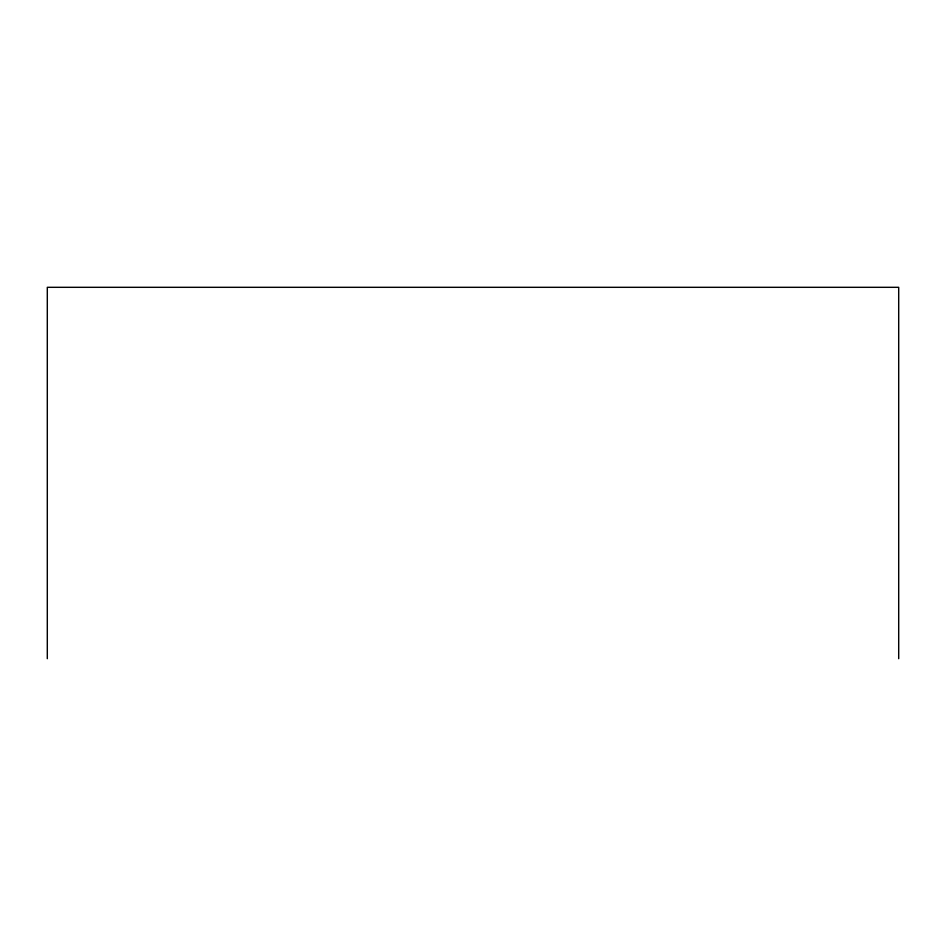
<?xml version="1.0" encoding="UTF-8"?>
<svg xmlns="http://www.w3.org/2000/svg" width="946" height="946" viewBox="0 0 946 946"><rect width="100%" height="100%" fill="white"/><g stroke="black" fill="none" stroke-linecap="round" stroke-linejoin="round"><path stroke-width="1.42" d="M898.7 658.688L898.7 287.312L47.3 287.312L47.3 658.688"/></g></svg>
